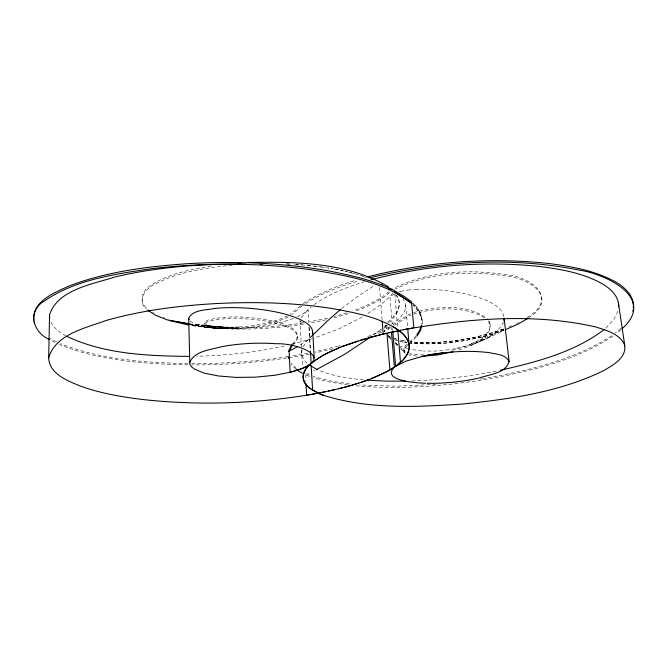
<?xml version="1.0" encoding="UTF-8"?>
<svg xmlns="http://www.w3.org/2000/svg" width="667" height="667" viewBox="0 0 667 667"><rect width="100%" height="100%" fill="white"/><g stroke="black" fill="none" stroke-linecap="round" stroke-linejoin="round"><path stroke-width="0.5" stroke-dasharray="3.33 2.5" d="M422.128 323.995C422.886 315.95 418.734 308.337 412.89 303.076C418.693 308.412 423.37 316.333 421.744 324.462M292.163 344.08C309.18 329.615 279.74 322.428 269.793 320.41C249.716 316.833 228.589 314.991 208.579 319.852C194.472 326.847 224.887 327.722 228.064 327.455C248.232 326.972 268.984 324.554 287.419 315.883M292.821 344.714C302.234 337.685 295.698 329.998 287.185 327.097C273.37 321.394 258.296 319.585 243.48 318.718C239.303 316.458 183.442 321.11 213.815 328.047M384.359 328.039L385.976 324.187M302.059 349.9C300.659 355.228 303.652 360.597 307.754 363.849M503.593 321.878C494.914 339.528 473.045 344.372 455.411 348.616M617.892 311.272L613.915 319.293L605.886 328.064M303.093 346.907L306.361 341.812L311.873 336.051M311.764 335.584L307.437 340.178L298.749 345.981M389.361 326.672L388.227 328.998L387.835 331.908M392.796 292.988C386.01 302.176 375.638 308.021 366.441 314.524M301.05 317.867L305.794 312.273M386.368 325.146L384.617 328.631L384.592 331.891M416.141 335.693L410.255 341.696M416.266 337.102L410.372 343.088M305.995 312.056L311.331 306.97M387.602 322.178C395.389 315.858 403.743 304.719 396.423 294.914M388.519 322.695C397.224 316.408 403.994 303.41 395.039 294.33M620.852 328.381L615.274 333.025M621.044 329.698L616.65 333.408M407.495 344.13C404.144 345.748 401.642 351.175 406.436 352.718M407.612 345.514C404.952 347.023 401.692 351.492 405.636 353.56M300.183 306.011L290.153 314.315M302.118 305.853L291.854 314.649M341.646 308.563L357.212 296.79L374.445 285.534M387.744 325.296L386.318 325.213L384.217 326.863M314.24 304.586C329.223 293.68 346.907 287.202 364.449 281.724M381.741 328.781L379.373 330.599M378.973 330.907L376.922 332.458M388.803 291.854C378.264 300.659 365.541 306.303 352.701 310.88M376.08 333.083L373.378 335.092M389.862 292.496C379.431 301.242 366.958 307.095 354.227 311.672M528.631 317.867C559.113 298.457 530.715 278.589 506.978 276.196C469.518 270.302 429.006 272.444 394.556 289.386M612.981 336.143C577.597 359.63 535.334 369.768 494.197 377.922C448.566 386.026 401.876 389.811 355.619 385.809M611.506 335.759C573.503 360.247 528.381 370.452 484.442 378.406M527.047 317.559C558.979 298.441 532.224 277.364 506.812 274.804C469.051 268.876 428.081 271.002 393.522 288.536M303.168 303.56C319.318 292.988 337.394 285.768 355.803 280.198M394.522 325.446L407.295 316.825L410.947 315.057M305.661 303.493C321.936 293.213 340.103 286.376 358.487 280.94M362.223 317.067L338.803 328.914L313.382 338.352M288.319 316.833C268.634 326.388 246.09 328.723 224.496 328.731M393.005 324.896L407.178 315.458L410.822 313.69M390.462 327.63L384.909 330.465M389.144 326.93L384.801 329.139M518.151 322.711L519.026 322.261M391.629 324.262C399.7 319.626 410.697 308.871 403.143 299.283M516.358 323.603L517.259 323.161M313.507 371.052L314.899 370.385M381.524 330.732L367.15 336.827M471.152 344.03C479.556 340.02 494.114 332.233 488.994 320.844M381.624 332.049L376.446 334.392M458.821 350.1C470.727 345.448 490.704 340.062 490.195 324.22M308.437 373.437L307.787 373.737M297.057 316.925L303.418 313.54L308.087 309.905L308.788 322.236M471.286 345.348L504.21 330.432M305.828 374.637L305.853 381.14M483.425 339.786L479.898 341.379L492.471 335.709M504.069 329.156L467.609 345.573L450.6 351.05M508.821 327.038L511.672 325.771M394.297 293.897L389.937 296.79L392.171 324.245M293.38 318.476C260.413 330.448 224.137 330.824 189.845 325.229M503.593 329.023C473.803 339.503 441.729 344.589 410.188 341.812C441.804 344.581 473.954 339.495 503.793 328.939M503.735 330.282C473.929 340.754 441.854 345.831 410.297 343.088C442.221 345.839 474.687 340.654 504.777 329.898M413.357 314.099C436.618 307.345 464.482 305.528 485.884 318.534M413.74 312.54C437.302 306.07 466.408 303.61 487.218 318.534M348.391 313.665L332.725 318.176M346.798 312.848L334.267 316.475M311.881 338.819L292.138 344.255M399.283 291.796L400.667 291.412M370.01 280.098L372.444 279.423M338.911 345.956L340.387 345.556M364.532 277.672L366.325 277.189M338.177 346.165L315.082 351.692M333.025 348.808L315.157 352.951M400.692 291.404L407.829 290.062M327.689 318.109L308.696 321.994M326.088 319.785L310.539 322.953M284.159 346.098C255.453 352.359 226.105 355.503 196.748 356.27M496.19 371.085C468.426 376.588 440.237 379.94 411.948 380.974M309.538 354.094C270.71 361.681 231.099 364.999 191.554 364.916M307.846 353.151L291.337 356.078M455.152 348.666L448.799 349.741M483.642 378.539L479.606 379.19M303.335 322.886C265.833 328.614 227.364 329.907 189.812 323.912M303.41 324.162C279.681 327.906 255.628 329.523 231.616 328.981L238.861 328.447M211.189 266.05C190.195 269.66 168.167 273.603 150.217 285.793C141.096 290.487 138.753 303.852 148.391 309.38M287.977 356.612C256.078 361.497 223.795 363.765 191.529 363.648M448.532 349.783L435.501 351.059L423.278 351.034M407.896 290.053L415.674 289.378M232.216 265.132C206.111 267.867 179.19 271.536 155.619 283.817C146.015 287.527 135.993 300.859 146.598 309.221M436.026 384.392L396.156 386.21L359.53 384.942M238.811 327.063L225.938 327.322L208.479 326.188L228.064 327.455L202.901 325.288L218.676 327.147L197.891 324.429L214.682 326.755L203.643 325.054L211.264 326.221M415.791 289.37C439.036 288.811 462.773 291.404 484.626 299.658C492.63 303.151 502.843 308.054 504.069 317.792M423.728 354.902L415.716 354.736L409.446 353.768M213.89 326.588L233.308 327.347M188.011 363.623C145.131 362.648 101.109 359.688 60.839 343.755M188.036 364.891C144.622 363.874 99.958 361.014 59.296 344.497M219.802 327.03L228.814 327.355M286.66 263.924L291.321 264.157M286.393 263.932L290.537 264.132M221.894 328.531L210.58 327.547M416.808 356.128L408.554 354.827M295.956 264.432L311.822 265.825L305.102 265.149M294.664 264.357L302.835 264.949M421.852 350.942L410.413 349.316M363.523 379.857C348.249 378.331 332.775 376.105 318.501 370.177M314.04 266.066L318.409 266.6M349.675 383.975L329.882 380.89L313.198 376.505M312.798 265.941L324.846 267.492M347.849 384.976L328.306 381.791L313.273 377.78M214.265 328.106L233.358 328.739L217.5 328.356L228.114 328.848L204.019 327.189L223.203 328.789L191.354 325.479L218.718 328.556L189.978 324.654M190.012 324.704L214.724 328.164L190.487 324.095M209.822 327.439C203.076 326.263 195.664 325.379 190.128 320.977M320.577 266.892L329.031 268.151L325.546 267.6M189.77 324.004L211.297 327.639M339.119 269.977L331.09 268.493L346.757 271.636M302.735 322.67L303.427 322.811M341.07 270.377L342.988 270.785M344.889 271.202L355.703 273.937M348.608 272.078L352.209 272.986M407.587 348.616L400.225 345.99M354.177 273.537L359.079 274.921L357.412 274.42M396.69 339.228L394.147 338.377M394.864 339.895L397.474 340.712L394.247 339.67M394.756 338.603L396.498 339.153M359.997 275.213L365.474 276.988M362.339 275.938L363.924 276.463M163.432 317.234L164.549 317.642M309.338 376.371L305.703 374.871M309.271 375.087L305.628 373.578M372.745 279.765L371.352 279.19L374.029 280.348M301.576 322.319L300.025 320.944M56.395 341.737L49.742 338.194M54.961 342.463L50.967 340.345M390.929 338.244L388.653 336.91M390.337 336.685L388.553 335.601M65.991 335.893C59.905 332.458 53.668 328.172 50.684 321.619M397.815 344.772L395.014 343.005M152.801 312.356L153.635 312.831M296.59 368.517L291.137 363.373M295.84 369.226L291.204 364.707M399.917 346.932L404.952 351.801L403.61 349.233L404.027 351.951L405.061 353.151L400.75 348.974M387.06 334.45L390.787 338.061M395.331 342.471L399.258 346.298M395.439 343.805L397.407 345.723M387.168 335.759L390.895 339.386M391.145 339.553L388.502 335.243M488.352 321.035L490.345 325.579M385.026 331.924L384.342 329.857M288.544 358.412L288.202 356.92M288.419 359.038L288.111 356.778M405.711 305.119L407.654 327.664M394.814 293.922L397.59 327.372M391.045 327.322L391.271 329.957M392.521 328.581L392.663 330.315M386.318 325.213L386.76 330.74M379.565 287.46L382.141 320.26M309.079 327.372L310.372 349.975M309.021 327.372L310.338 350.542M299.967 320.552L301.484 348.499M301.534 349.533L302.493 367.125M297.524 336.051L297.599 337.494M288.094 356.17L288.169 357.537M204.394 323.053L204.427 324.504M406.762 342.638L400.342 341.446L406.762 342.638M405.803 341.229L400.233 340.162L405.819 341.221M414.007 305.569L413.031 304.611L419.301 312.356L422.036 320.135L419.301 312.356L414.007 305.569"/><path stroke-width="1" d="M504.085 318.526L503.918 320.519M312.515 333.808C313.79 326.638 305.87 322.469 300.534 319.71C288.444 314.09 275.229 311.464 262.106 309.621C246.473 307.595 230.599 306.953 214.882 308.429C206.378 310.28 193.138 309.321 188.703 318.217L189.837 364.065L191.354 366.667L194.339 369.076L204.027 373.086L218.301 375.963L236.31 377.405L255.619 377.163L274.596 375.288L289.853 372.344L302.151 368.434L308.629 365.166L321.602 356.053M297.649 346.615L289.069 351.109L290.145 372.269C338.986 360.197 301.459 342.996 275.704 343.713C257.462 342.463 239.036 343.422 221.06 346.815C210.355 349.958 194.064 350.917 189.661 362.848M309.288 394.764C254.452 403.793 198.341 405.594 143.071 399.55C121.928 396.99 100.709 393.397 80.599 386.151C67.859 380.89 49.125 374.062 48.691 357.729L49.541 314.916C57.337 289.561 93.18 284.125 114.916 276.963C157.762 266.842 202.009 263.723 245.948 264.124M618.659 306.828C619.151 296.79 611.189 289.203 603.251 284.392C584 273.153 561.506 269.31 539.686 266.483C484.092 260.672 427.364 265.132 373.27 279.198M49.541 314.916L49.683 318.309M633.275 308.246C634.892 295.906 624.12 286.535 614.307 281.241C594.514 270.644 572.019 266.558 549.992 263.64C488.978 256.92 426.68 261.764 367.234 276.947M48.691 357.729C55.853 333.959 85.534 328.164 105.978 320.527C141.446 310.388 178.281 305.794 215.032 303.627C254.419 301.576 294.105 302.518 333.108 308.671C356.236 313.031 380.957 317.267 400.317 331.591M421.869 325.913L420.36 330.649L416.983 336.193M632.691 311.139L632.933 310.18M421.536 325.413L419.785 330.148L416.858 334.776M288.452 351.484L291.596 344.897M387.802 371.094C397.49 365.516 409.796 357.77 409.146 345.089L407.737 328.689M408.146 352.351C411.456 344.889 406.903 336.727 400.959 332.133M289.019 351.259L292.238 345.498M407.87 353.01L403.385 359.605M305.369 369.776L303.093 375.93L303.235 378.989L304.427 382.274L306.628 385.334L309.788 388.227L319.651 393.78L317.375 392.755M305.553 369.493L307.971 366.4M306.653 367.959C300.383 374.32 303.135 384.717 310.58 388.811M307.02 367.5L310.939 363.498M308.354 365.983L311.03 363.415M402.851 360.172L395.764 366.166M312.556 335.384L327.464 320.91L340.328 309.63M622.053 328.756C657.028 297.732 605.177 273.795 578.531 269.985C509.438 256.203 437.319 261.472 369.168 277.981M311.414 363.073L313.682 361.256M603.868 329.79C573.895 352.434 536.476 362.056 500.417 370.227M314.44 360.689L326.08 353.618M371.719 336.31L344.981 354.11L316.283 369.71M391.712 289.686L392.404 289.195M395.706 366.2L392.396 368.401M527.922 318.359L518.301 323.987L505.811 329.498M391.721 368.818L388.352 370.785M322.361 355.619L341.337 346.79L367.025 338.261M387.469 371.277L387.961 371.002M387.619 371.194L371.252 378.673M387.052 371.494C363.273 383.825 336.777 389.728 310.622 394.539M326.897 353.202L328.556 352.368M329.406 351.959L334.567 349.591M335.876 349.024L339.937 347.349M341.487 346.732L357.871 340.995M368.359 379.773L360.505 382.516M358.871 383.041L351.959 385.151M360.33 340.237L381.832 334.384L404.711 329.448M350.142 385.676L344.564 387.21M368.768 337.769L376.888 335.609M452.776 351.842L437.093 355.019L422.128 356.253M342.663 387.702L338.736 388.694M378.981 335.084L385.167 333.592M479.189 377.997C489.136 374.429 505.828 373.403 509.088 361.539L504.119 318.134M386.135 333.358L387.11 333.141M421.561 356.603L405.828 361.197L395.598 366.283L392.738 331.182M334.659 389.67L328.406 391.079M478.464 378.164L473.061 379.298M421.677 356.57C443.847 351.834 466.858 349.883 489.42 352.676C496.056 354.235 505.869 354.394 509.088 361.539M389.028 332.7L394.814 331.441M326.288 391.529L322.653 392.279M396.748 331.032L400.625 330.24M319.626 392.88L321.144 392.58M443.747 352.56L441.02 353.068M472.603 379.39L469.218 380.007M405.136 329.365L406.97 329.014M403.31 329.715C466.575 318.751 532.7 312.581 595.906 326.997C606.211 330.398 619.535 333.683 624.437 344.531C627.48 357.454 612.731 365.316 603.452 370.735C559.246 392.229 509.63 399.241 461.197 404.135C415.216 407.128 367.425 409.396 322.97 395.122M316.575 393.463L318.109 393.171M407.946 328.839L409.897 328.481M315.041 393.747L311.939 394.305M410.872 328.297L412.831 327.956M311.206 394.439L308.262 394.939M468.743 380.09L466.75 380.423M440.337 353.185L431.724 354.36M307.295 395.106L306.628 395.214L305.986 383.692M466.266 380.498L460.23 381.374M459.713 381.441L453.443 382.166M452.91 382.216L446.873 382.733M430.44 354.485L427.931 354.686M237.435 263.115L241.254 262.848M446.323 382.775L440.045 383.125M247.407 262.49C294.831 261.681 346.523 261.806 388.444 286.868M439.486 383.15L433.725 383.3M405.519 381.149L386.585 381.149L367.242 380.173M433.158 383.308L427.289 383.275M189.053 356.403C148.016 355.936 105.002 354.285 67.234 336.56M425.846 383.242L420.669 383.008M260.038 264.474L262.648 264.582M420.135 382.975L415.291 382.583M414.399 382.491C407.437 381.649 382.85 378.648 394.372 367.209L391.487 332.591M189.47 323.929L166.875 319.776L155.394 315.132L147.774 310.263M188.744 323.828L169.268 320.535L188.344 324.971M323.787 395.423L319.76 393.83M322.57 394.964L319.902 393.889M317.175 369.593L309.196 364.999M316.575 392.363L311.314 389.328M388.261 288.286L390.037 289.203M302.368 373.278L296.657 369.835M381.732 284.142L382.249 284.434M393.013 326.672L395.214 327.981M49.717 339.62C32.675 332.6 26.897 311.064 44.664 300.8C75.83 279.49 114.699 274.195 151.217 268.734C204.444 262.423 258.521 262.565 311.639 269.81C346.256 275.679 383.592 281.382 411.989 303.652M395.523 328.181C401.617 332.099 408.071 337.477 409.146 345.089M395.506 292.463L411.664 303.368L413.807 327.78M394.339 291.696L395.081 292.171M395.789 292.638L396.473 293.113M390.137 288.186L390.929 288.844M399.208 295.214L399.992 295.898M411.856 302.109C388.111 282.9 356.945 276.638 327.739 270.71C281.366 262.631 234 260.972 187.06 263.723C147.124 266.533 106.695 271.602 69.085 285.993C54.811 292.488 32.274 301.125 33.683 320.227M189.069 319.618L188.703 318.217M34.15 321.986L34.467 322.861M618.334 302.418L624.821 345.881M397.815 330.115L400.5 362.423M386.977 333.508L389.887 369.918M382.208 321.069L383.225 334.05M312.74 332.291L314.24 358.104M310.43 351L311.13 363.332M311.197 365.608L312.59 390.153"/></g></svg>
